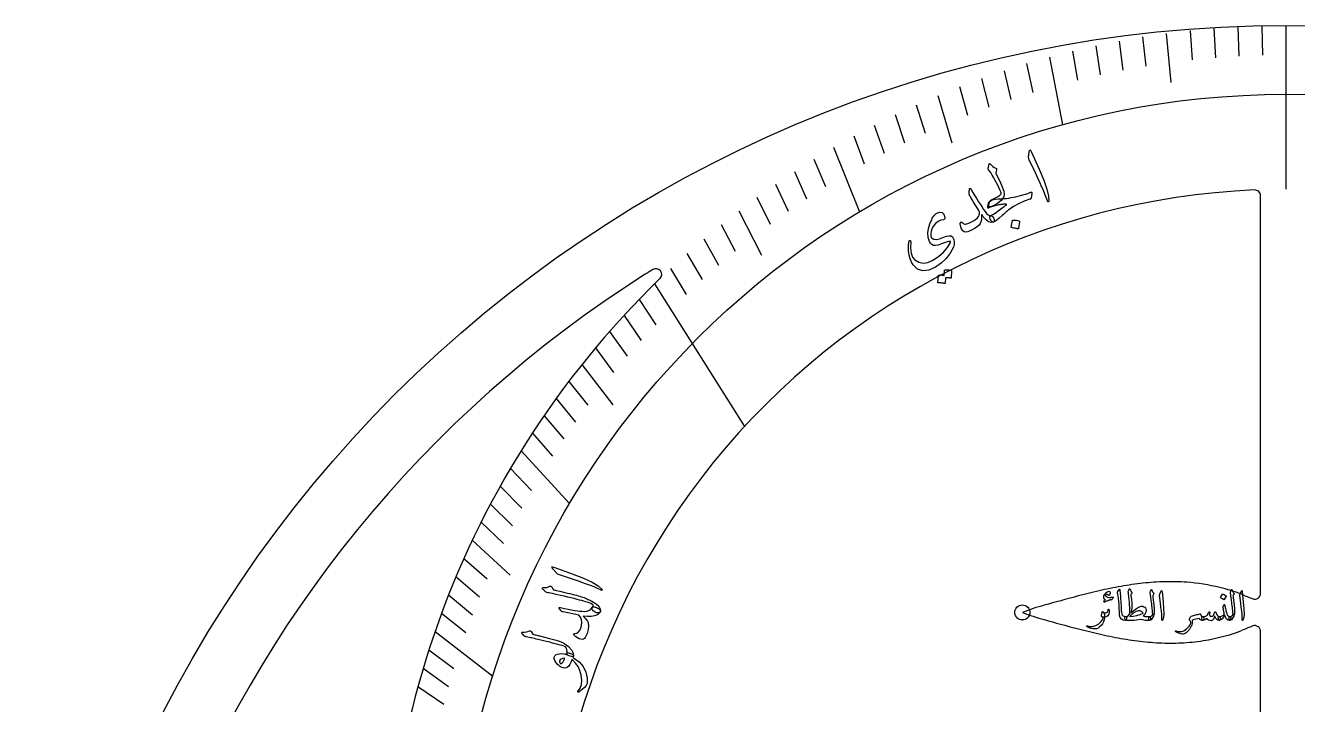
# Model space of a CAD drawing. Header units: millimetres. Extents: x -54 to 54, y -54 to 54.
# Drawn here: x -54 to 0.5, y 24.9 to 54 of the extents above; entities that cross this region are included whole.
import ezdxf

# ---------------------------------------------------------------- set-up
doc = ezdxf.new("R2010")
doc.units = ezdxf.units.MM
for name, color, linetype in [('CUT_INNER', 6, 'Continuous'), ('CUT_OUTER', 1, 'Continuous'), ('ENGRAVE', 7, 'Continuous'), ('ENGRAVE_FINE', 8, 'Continuous'), ('TEXT', 5, 'Continuous')]:
    doc.layers.add(name, color=color, linetype=linetype)

msp = doc.modelspace()

# ---------------------------------------------------------------- linework, layer by layer
at = {"layer": 'CUT_INNER'}
for points in [[(-1.08, 29.67), (-1.08, 46.702)], [(-1.08, 17.376), (-1.08, 28.039)]]:
    msp.add_lwpolyline(points, dxfattribs=at)
for centre, radius, start, end in [((0, 15.431), 31.549, 92.4339, 189.6342), ((-1.33, 46.702), 0.25, 360, 92.2852), ((0, 0), 51.3, 122.3445, 268.5068), ((0, 15.431), 38.569, 134.0489, 242.0721), ((-10.568, 16.802), 31.451, 121.7587, 122.4555), ((-26.99, 43.331), 0.25, 314.1227, 121.8164), ((-4.564, 15.998), 14.192, 96.3041, 100.1381), ((-4.899, 19.015), 11.156, 91.4572, 96.2956), ((-4.943, 20.652), 9.518, 85.7803, 91.4399), ((-4.872, 21.567), 8.6, 76.292, 85.8052), ((6.704, -30.421), 61.974, 104.62255, 105.97282), ((-0.901, -1.245), 31.823, 102.892, 104.6338), ((-3.56, 10.383), 19.896, 100.1381, 102.9001), ((-4.785, 21.923), 8.234, 69.4463, 76.2907), ((3.766, 42.654), 14.198, 246.5039, 248.6138), ((-1.33, 29.67), 0.25, 251.0395, 360), ((-8.273, 21.207), 8.22, 104.6348, 111.5231), ((-8.276, 36.493), 8.211, 248.475, 255.3616), ((7.668, 91.652), 65.626, 254.06338, 255.33843), ((-0.893, 58.987), 31.858, 255.3644, 257.1025), ((-3.555, 47.35), 19.92, 257.0944, 259.8497), ((-4.804, 35.84), 8.291, 280.3769, 290.5418), ((7.337, 6.409), 23.551, 111.8052, 113.0771), ((-1.33, 28.039), 0.25, 360, 108.9605), ((-4.561, 41.728), 14.209, 259.8496, 263.6742), ((-4.898, 38.706), 11.168, 263.6826, 268.5106), ((-4.943, 37.064), 9.525, 268.5278, 274.1784), ((-4.889, 36.272), 8.732, 274.1997, 280.4143)]:
    msp.add_arc(centre, radius, start, end, dxfattribs=at)
at = {"layer": 'CUT_OUTER'}
msp.add_circle((0, 0), 54, dxfattribs=at)
at = {"layer": 'ENGRAVE'}
for points in [[(0, 54), (0, 46.98)], [(-10.129, 52.646), (-9.57, 49.742)], [(-19.373, 48.782), (-18.272, 46.008)], [(-27.044, 42.93), (-23.194, 36.818)], [(-32.762, 35.783), (-30.687, 33.517)], [(-36.452, 28.032), (-33.976, 26.128)]]:
    msp.add_lwpolyline(points, dxfattribs=at)
for centre, radius in [((0, 15.431), 35.621), ((-11.289, 28.854), 0.324)]:
    msp.add_circle(centre, radius, dxfattribs=at)
at = {"layer": 'ENGRAVE_FINE'}
for points in [[(-1.028, 53.986), (-1.004, 52.723)], [(-6.136, 53.509), (-5.992, 52.252)], [(-5.122, 53.658), (-4.922, 51.56)], [(-4.104, 53.781), (-4.007, 52.52)], [(-3.081, 53.877), (-3.009, 52.615)], [(-2.055, 53.945), (-2.007, 52.682)], [(-9.142, 52.901), (-8.927, 51.653)], [(-8.147, 53.13), (-7.955, 51.878)], [(-7.145, 53.332), (-6.977, 52.078)], [(-11.107, 52.366), (-10.844, 51.126)], [(-12.074, 52.061), (-11.788, 50.825)], [(-13.977, 51.378), (-13.644, 50.152)], [(-13.032, 51.732), (-12.721, 50.5)], [(-14.911, 51.001), (-14.316, 48.966)], [(-16.739, 50.178), (-16.336, 48.969)], [(-15.832, 50.601), (-15.452, 49.386)], [(-17.632, 49.734), (-17.206, 48.532)], [(-18.51, 49.268), (-18.061, 48.073)], [(-20.22, 48.275), (-19.726, 47.095)], [(-21.05, 47.749), (-20.533, 46.577)], [(-21.863, 47.205), (-21.324, 46.041)], [(-22.659, 46.642), (-22.098, 45.487)], [(-23.437, 46.062), (-22.465, 44.152)], [(-24.196, 45.466), (-23.591, 44.33)], [(-24.937, 44.854), (-24.311, 43.727)], [(-25.659, 44.227), (-25.011, 43.11)], [(-26.361, 43.585), (-25.692, 42.479)], [(-27.707, 42.261), (-26.997, 41.177)], [(-28.351, 41.581), (-27.619, 40.508)], [(-28.974, 40.889), (-28.222, 39.828)], [(-29.576, 40.186), (-28.804, 39.138)], [(-30.159, 39.473), (-28.838, 37.745)], [(-30.72, 38.751), (-29.909, 37.728)], [(-31.262, 38.021), (-30.431, 37.01)], [(-31.782, 37.282), (-30.932, 36.285)], [(-32.282, 36.536), (-31.414, 35.553)], [(-33.221, 35.025), (-32.316, 34.07)], [(-33.66, 34.261), (-32.736, 33.321)], [(-34.079, 33.493), (-33.137, 32.567)], [(-34.477, 32.72), (-33.518, 31.81)], [(-34.855, 31.944), (-33.226, 30.451)], [(-35.214, 31.165), (-34.22, 30.286)], [(-35.552, 30.384), (-34.542, 29.521)], [(-35.872, 29.601), (-34.845, 28.754)], [(-36.172, 28.817), (-35.129, 27.987)], [(-36.714, 27.248), (-35.641, 26.451)], [(-36.958, 26.463), (-35.869, 25.683)], [(-37.183, 25.679), (-36.079, 24.917)]]:
    msp.add_lwpolyline(points, dxfattribs=at)
at = {"layer": 'TEXT'}
for points in [[(-10.998, 48.566), (-10.985, 48.637), (-10.966, 48.666), (-10.941, 48.655), (-10.909, 48.603), (-10.573, 47.837), (-10.37, 47.366), (-10.234, 46.981), (-10.164, 46.683), (-10.159, 46.472), (-10.164, 46.453), (-10.171, 46.441), (-10.178, 46.437), (-10.187, 46.441), (-10.196, 46.449), (-10.204, 46.46), (-10.211, 46.474), (-10.218, 46.492), (-10.264, 46.632), (-10.319, 46.778), (-10.383, 46.93), (-10.457, 47.089), (-10.476, 47.131), (-10.527, 47.243), (-10.611, 47.426), (-10.729, 47.679), (-10.997, 48.237), (-11.009, 48.268), (-11.017, 48.297), (-11.02, 48.325), (-11.02, 48.352)], [(-12.207, 46.876), (-12.249, 46.964), (-12.295, 47.056), (-12.344, 47.153), (-12.397, 47.254), (-12.453, 47.359), (-12.513, 47.469), (-12.577, 47.584), (-12.646, 47.703), (-12.736, 47.818), (-12.743, 47.834), (-12.748, 47.851), (-12.749, 47.869), (-12.748, 47.886), (-12.747, 47.895), (-12.744, 47.907), (-12.741, 47.923), (-12.737, 47.941), (-12.732, 47.963), (-12.727, 47.988), (-12.722, 48.016), (-12.716, 48.048), (-12.713, 48.059), (-12.709, 48.067), (-12.702, 48.074), (-12.693, 48.079), (-12.685, 48.08), (-12.676, 48.078), (-12.668, 48.072), (-12.66, 48.062), (-12.613, 48.009), (-12.557, 47.961), (-12.494, 47.918), (-12.422, 47.881), (-12.403, 47.87), (-12.393, 47.856), (-12.39, 47.839), (-12.394, 47.819), (-12.428, 47.7), (-12.43, 47.687), (-12.427, 47.671), (-12.422, 47.652), (-12.413, 47.63), (-12.257, 47.334), (-12.147, 47.09), (-12.082, 46.899), (-12.063, 46.76), (-12.096, 46.629), (-12.191, 46.502), (-12.349, 46.378), (-12.568, 46.257), (-12.655, 46.227), (-12.708, 46.236), (-12.727, 46.285), (-12.712, 46.374), (-12.708, 46.386), (-12.704, 46.399), (-12.7, 46.411), (-12.697, 46.422), (-12.693, 46.434), (-12.69, 46.445), (-12.686, 46.456), (-12.683, 46.467), (-12.674, 46.488), (-12.659, 46.507), (-12.639, 46.522), (-12.615, 46.535), (-12.502, 46.584), (-12.405, 46.632), (-12.322, 46.678), (-12.254, 46.722), (-12.218, 46.754), (-12.199, 46.791), (-12.195, 46.831), (-12.207, 46.876)], [(-12.646, 45.85), (-12.618, 45.848), (-12.594, 45.839), (-12.571, 45.821), (-12.55, 45.794), (-12.529, 45.76), (-12.513, 45.725), (-12.502, 45.69), (-12.496, 45.655), (-12.495, 45.623), (-12.5, 45.598), (-12.511, 45.579), (-12.528, 45.568), (-12.631, 45.555), (-12.735, 45.589), (-12.84, 45.668), (-12.947, 45.793), (-12.963, 45.816), (-12.977, 45.835), (-12.99, 45.852), (-12.999, 45.865), (-13.007, 45.875), (-13.013, 45.883), (-13.016, 45.887), (-13.017, 45.889), (-13.026, 45.896), (-13.031, 45.897), (-13.034, 45.891), (-13.034, 45.878), (-13.036, 45.735), (-13.054, 45.616), (-13.089, 45.52), (-13.141, 45.447), (-13.229, 45.369), (-13.339, 45.296), (-13.472, 45.227), (-13.628, 45.161), (-13.746, 45.146), (-13.838, 45.198), (-13.905, 45.318), (-13.946, 45.505), (-13.947, 45.529), (-13.943, 45.549), (-13.935, 45.565), (-13.923, 45.575), (-13.908, 45.581), (-13.893, 45.579), (-13.877, 45.571), (-13.861, 45.555), (-13.827, 45.523), (-13.794, 45.501), (-13.762, 45.491), (-13.731, 45.491), (-13.576, 45.535), (-13.437, 45.595), (-13.313, 45.671), (-13.206, 45.763), (-13.164, 45.815), (-13.136, 45.873), (-13.122, 45.937), (-13.123, 46.006), (-13.136, 46.033), (-13.172, 46.095), (-13.23, 46.191), (-13.31, 46.321), (-13.353, 46.391), (-13.391, 46.454), (-13.425, 46.511), (-13.455, 46.56), (-13.48, 46.603), (-13.501, 46.638), (-13.518, 46.665), (-13.531, 46.685), (-13.548, 46.716), (-13.56, 46.744), (-13.566, 46.771), (-13.567, 46.795), (-13.566, 46.826), (-13.565, 46.855), (-13.563, 46.881), (-13.562, 46.906), (-13.561, 46.929), (-13.56, 46.949), (-13.56, 46.967), (-13.561, 46.983), (-13.56, 46.996), (-13.556, 47.006), (-13.548, 47.014), (-13.538, 47.018), (-13.524, 47.019), (-13.513, 47.016), (-13.503, 47.01), (-13.495, 46.999), (-13.408, 46.848), (-13.323, 46.705), (-13.241, 46.571), (-13.163, 46.445), (-13.088, 46.328), (-13.017, 46.219), (-12.949, 46.118), (-12.884, 46.026), (-12.818, 45.943), (-12.756, 45.886), (-12.699, 45.855), (-12.646, 45.85)], [(-12.325, 46.567), (-12.238, 46.568), (-12.148, 46.572), (-12.056, 46.58), (-11.961, 46.592), (-11.865, 46.606), (-11.767, 46.623), (-11.668, 46.642), (-11.567, 46.664), (-11.373, 46.71), (-11.204, 46.758), (-11.059, 46.806), (-10.939, 46.857), (-10.926, 46.862), (-10.914, 46.862), (-10.903, 46.859), (-10.894, 46.851), (-10.886, 46.841), (-10.882, 46.83), (-10.88, 46.816), (-10.88, 46.802), (-10.917, 46.599), (-10.921, 46.582), (-10.93, 46.569), (-10.944, 46.56), (-10.962, 46.554), (-11.217, 46.468), (-11.453, 46.364), (-11.67, 46.243), (-11.867, 46.104), (-11.878, 46.096), (-11.896, 46.081), (-11.922, 46.06), (-11.955, 46.032), (-11.995, 45.997), (-12.042, 45.955), (-12.096, 45.907), (-12.157, 45.851), (-12.276, 45.746), (-12.377, 45.663), (-12.461, 45.604), (-12.528, 45.568), (-12.549, 45.567), (-12.573, 45.58), (-12.602, 45.608), (-12.634, 45.649), (-12.674, 45.721), (-12.688, 45.779), (-12.678, 45.822), (-12.643, 45.851), (-12.584, 45.883), (-12.503, 45.935), (-12.4, 46.006), (-12.274, 46.097), (-12.21, 46.143), (-12.154, 46.184), (-12.106, 46.218), (-12.066, 46.247), (-12.034, 46.27), (-12.011, 46.287), (-11.995, 46.299), (-11.989, 46.304), (-11.986, 46.307), (-11.984, 46.309), (-11.982, 46.311), (-11.981, 46.313), (-11.98, 46.314), (-11.978, 46.315), (-11.977, 46.316), (-11.975, 46.317), (-11.967, 46.325), (-11.966, 46.332), (-11.97, 46.336), (-11.98, 46.337), (-12.022, 46.34), (-12.065, 46.341), (-12.111, 46.339), (-12.157, 46.335), (-12.205, 46.33), (-12.255, 46.322), (-12.306, 46.312), (-12.359, 46.301), (-12.41, 46.289), (-12.461, 46.276), (-12.51, 46.261), (-12.558, 46.246), (-12.605, 46.23), (-12.649, 46.212), (-12.692, 46.194), (-12.733, 46.174), (-12.744, 46.171), (-12.753, 46.172), (-12.759, 46.178), (-12.764, 46.187), (-12.765, 46.206), (-12.766, 46.226), (-12.765, 46.245), (-12.763, 46.265), (-12.759, 46.285), (-12.755, 46.306), (-12.751, 46.327), (-12.746, 46.349), (-12.732, 46.392), (-12.716, 46.428), (-12.696, 46.457), (-12.673, 46.478), (-12.608, 46.515), (-12.529, 46.542), (-12.434, 46.559), (-12.325, 46.567)], [(-14.669, 45.677), (-14.785, 45.661), (-14.897, 45.608), (-15.005, 45.517), (-15.107, 45.388), (-15.162, 45.287), (-15.197, 45.181), (-15.211, 45.071), (-15.205, 44.957), (-15.2, 44.936), (-15.19, 44.917), (-15.177, 44.899), (-15.159, 44.882), (-15.078, 44.842), (-14.973, 44.834), (-14.844, 44.858), (-14.691, 44.913), (-14.54, 44.968), (-14.422, 44.991), (-14.338, 44.982), (-14.286, 44.941), (-14.229, 44.831), (-14.203, 44.721), (-14.206, 44.612), (-14.239, 44.503), (-14.383, 44.24), (-14.558, 44.009), (-14.765, 43.81), (-15.006, 43.643), (-15.296, 43.513), (-15.552, 43.485), (-15.776, 43.562), (-15.968, 43.743), (-16.04, 43.861), (-16.097, 44.002), (-16.138, 44.165), (-16.163, 44.35), (-16.166, 44.404), (-16.167, 44.457), (-16.167, 44.509), (-16.165, 44.559), (-16.162, 44.609), (-16.157, 44.658), (-16.151, 44.706), (-16.142, 44.754), (-16.136, 44.776), (-16.126, 44.788), (-16.113, 44.792), (-16.098, 44.786), (-16.085, 44.776), (-16.076, 44.763), (-16.072, 44.748), (-16.071, 44.731), (-16.085, 44.467), (-16.059, 44.249), (-15.993, 44.079), (-15.889, 43.955), (-15.722, 43.856), (-15.54, 43.821), (-15.342, 43.851), (-15.128, 43.943), (-14.875, 44.104), (-14.665, 44.283), (-14.496, 44.481), (-14.369, 44.701), (-14.363, 44.717), (-14.364, 44.73), (-14.372, 44.739), (-14.387, 44.745), (-14.437, 44.745), (-14.515, 44.727), (-14.621, 44.691), (-14.755, 44.638), (-14.894, 44.587), (-15.009, 44.567), (-15.101, 44.577), (-15.169, 44.616), (-15.223, 44.676), (-15.266, 44.747), (-15.298, 44.827), (-15.318, 44.917), (-15.332, 45.109), (-15.312, 45.302), (-15.259, 45.496), (-15.171, 45.691), (-15.146, 45.739), (-15.119, 45.783), (-15.092, 45.822), (-15.065, 45.858), (-15.036, 45.888), (-15.008, 45.915), (-14.979, 45.937), (-14.95, 45.955), (-14.826, 46.002), (-14.729, 45.987), (-14.658, 45.908), (-14.614, 45.768), (-14.611, 45.726), (-14.619, 45.696), (-14.638, 45.68), (-14.669, 45.677)], [(-11.709, 45.648), (-11.707, 45.653), (-11.702, 45.658), (-11.695, 45.661), (-11.687, 45.664), (-11.617, 45.662), (-11.549, 45.653), (-11.482, 45.637), (-11.417, 45.614), (-11.409, 45.61), (-11.405, 45.604), (-11.403, 45.598), (-11.404, 45.59), (-11.456, 45.294), (-11.459, 45.286), (-11.466, 45.282), (-11.475, 45.282), (-11.488, 45.285), (-11.499, 45.288), (-11.516, 45.293), (-11.539, 45.298), (-11.569, 45.305), (-11.605, 45.313), (-11.648, 45.322), (-11.698, 45.331), (-11.756, 45.342), (-11.764, 45.344), (-11.768, 45.347), (-11.77, 45.352), (-11.769, 45.358)], [(-14.622, 43.507), (-14.62, 43.513), (-14.617, 43.517), (-14.611, 43.522), (-14.602, 43.525), (-14.568, 43.529), (-14.535, 43.53), (-14.501, 43.531), (-14.468, 43.529), (-14.435, 43.526), (-14.402, 43.521), (-14.369, 43.515), (-14.335, 43.506), (-14.327, 43.502), (-14.322, 43.496), (-14.319, 43.489), (-14.318, 43.48), (-14.337, 43.18), (-14.339, 43.175), (-14.345, 43.173), (-14.353, 43.172), (-14.366, 43.173), (-14.375, 43.176), (-14.389, 43.178), (-14.408, 43.181), (-14.432, 43.183), (-14.461, 43.185), (-14.496, 43.188), (-14.536, 43.191), (-14.582, 43.194), (-14.596, 42.961), (-14.598, 42.953), (-14.603, 42.948), (-14.613, 42.947), (-14.626, 42.949), (-14.637, 42.95), (-14.654, 42.953), (-14.677, 42.956), (-14.707, 42.959), (-14.743, 42.963), (-14.786, 42.967), (-14.836, 42.971), (-14.893, 42.975), (-14.9, 42.977), (-14.904, 42.98), (-14.906, 42.985), (-14.905, 42.991), (-14.884, 43.284), (-14.883, 43.29), (-14.879, 43.295), (-14.873, 43.299), (-14.865, 43.302), (-14.836, 43.307), (-14.808, 43.31), (-14.78, 43.311), (-14.752, 43.31), (-14.724, 43.308), (-14.696, 43.305), (-14.669, 43.3), (-14.641, 43.294)], [(-31.392, 30.71), (-31.434, 30.768), (-31.442, 30.802), (-31.416, 30.813), (-31.356, 30.799), (-30.574, 30.505), (-30.095, 30.321), (-29.724, 30.149), (-29.462, 29.991), (-29.307, 29.847), (-29.297, 29.83), (-29.294, 29.817), (-29.296, 29.809), (-29.305, 29.805), (-29.317, 29.804), (-29.33, 29.806), (-29.346, 29.811), (-29.363, 29.818), (-29.495, 29.883), (-29.638, 29.946), (-29.792, 30.006), (-29.957, 30.064), (-30, 30.08), (-30.116, 30.122), (-30.306, 30.189), (-30.569, 30.282), (-31.156, 30.481), (-31.186, 30.493), (-31.213, 30.508), (-31.235, 30.525), (-31.254, 30.544)], [(-31.832, 29.845), (-31.845, 29.857), (-31.852, 29.87), (-31.854, 29.883), (-31.85, 29.896), (-31.844, 29.906), (-31.834, 29.913), (-31.822, 29.917), (-31.806, 29.919), (-31.73, 29.919), (-31.659, 29.928), (-31.593, 29.946), (-31.531, 29.973), (-31.506, 29.979), (-31.484, 29.976), (-31.463, 29.963), (-31.445, 29.941), (-31.436, 29.927), (-31.428, 29.913), (-31.419, 29.899), (-31.411, 29.884), (-31.403, 29.87), (-31.394, 29.856), (-31.386, 29.842), (-31.377, 29.828), (-31.346, 29.816), (-31.256, 29.793), (-31.106, 29.758), (-30.896, 29.711), (-30.781, 29.685), (-30.673, 29.66), (-30.573, 29.636), (-30.48, 29.613), (-30.394, 29.59), (-30.316, 29.568), (-30.246, 29.547), (-30.184, 29.527), (-30.126, 29.507), (-30.068, 29.486), (-30.011, 29.463), (-29.955, 29.439), (-29.899, 29.414), (-29.843, 29.388), (-29.787, 29.36), (-29.732, 29.331), (-29.551, 29.221), (-29.431, 29.115), (-29.37, 29.011), (-29.369, 28.91), (-29.387, 28.869), (-29.413, 28.842), (-29.45, 28.829), (-29.495, 28.83), (-29.544, 28.842), (-29.59, 28.862), (-29.633, 28.89), (-29.672, 28.925), (-29.706, 28.964), (-29.725, 28.999), (-29.73, 29.03), (-29.72, 29.057), (-29.71, 29.076), (-29.7, 29.094), (-29.692, 29.109), (-29.684, 29.123), (-29.678, 29.135), (-29.674, 29.145), (-29.672, 29.155), (-29.671, 29.163), (-29.711, 29.198), (-29.779, 29.235), (-29.874, 29.273), (-29.998, 29.314), (-30.073, 29.336), (-30.159, 29.36), (-30.257, 29.385), (-30.366, 29.413), (-30.487, 29.443), (-30.619, 29.475), (-30.764, 29.509), (-30.92, 29.546), (-31.073, 29.581), (-31.207, 29.611), (-31.323, 29.637), (-31.421, 29.658), (-31.5, 29.675), (-31.561, 29.688), (-31.602, 29.696), (-31.625, 29.7), (-31.655, 29.708), (-31.684, 29.722), (-31.713, 29.741), (-31.742, 29.765), (-31.756, 29.778), (-31.769, 29.791), (-31.781, 29.802), (-31.793, 29.813), (-31.804, 29.822), (-31.814, 29.831), (-31.823, 29.838), (-31.832, 29.845)], [(-7.464, 29.398), (-7.488, 29.393), (-7.51, 29.389), (-7.531, 29.385), (-7.55, 29.381), (-7.567, 29.378), (-7.582, 29.374), (-7.595, 29.37), (-7.606, 29.366), (-7.618, 29.362), (-7.631, 29.357), (-7.647, 29.351), (-7.665, 29.343), (-7.686, 29.335), (-7.709, 29.325), (-7.734, 29.314), (-7.761, 29.302), (-7.773, 29.298), (-7.782, 29.298), (-7.79, 29.302), (-7.797, 29.309), (-7.801, 29.327), (-7.79, 29.348), (-7.764, 29.372), (-7.725, 29.4), (-7.755, 29.417), (-7.778, 29.436), (-7.794, 29.456), (-7.802, 29.477), (-7.804, 29.518), (-7.794, 29.562), (-7.772, 29.609), (-7.739, 29.66), (-7.7, 29.706), (-7.659, 29.738), (-7.618, 29.755), (-7.575, 29.758), (-7.551, 29.752), (-7.535, 29.74), (-7.526, 29.721), (-7.525, 29.695), (-7.529, 29.668), (-7.536, 29.643), (-7.546, 29.62), (-7.558, 29.599), (-7.571, 29.585), (-7.582, 29.578), (-7.593, 29.58), (-7.603, 29.59), (-7.614, 29.605), (-7.627, 29.616), (-7.641, 29.622), (-7.658, 29.625), (-7.676, 29.625), (-7.691, 29.622), (-7.704, 29.614), (-7.715, 29.603), (-7.723, 29.59), (-7.726, 29.577), (-7.723, 29.566), (-7.713, 29.555), (-7.679, 29.53), (-7.638, 29.511), (-7.589, 29.499), (-7.532, 29.494), (-7.527, 29.494), (-7.522, 29.495), (-7.516, 29.495), (-7.509, 29.497), (-7.502, 29.498), (-7.494, 29.5), (-7.486, 29.501), (-7.477, 29.503), (-7.467, 29.505), (-7.458, 29.507), (-7.45, 29.508), (-7.444, 29.51), (-7.437, 29.511), (-7.432, 29.512), (-7.427, 29.512), (-7.423, 29.512), (-7.416, 29.512), (-7.409, 29.509), (-7.404, 29.505), (-7.401, 29.5), (-7.399, 29.494), (-7.398, 29.489), (-7.398, 29.484), (-7.399, 29.479), (-7.417, 29.446), (-7.434, 29.421), (-7.449, 29.405), (-7.464, 29.398)], [(-7.142, 29.841), (-7.139, 29.847), (-7.135, 29.851), (-7.132, 29.853), (-7.129, 29.853), (-7.125, 29.85), (-7.121, 29.843), (-7.117, 29.831), (-7.114, 29.814), (-7.099, 29.676), (-7.087, 29.548), (-7.077, 29.431), (-7.07, 29.324), (-7.066, 29.232), (-7.062, 29.151), (-7.058, 29.078), (-7.054, 29.015), (-7.051, 28.962), (-7.049, 28.918), (-7.047, 28.883), (-7.046, 28.858), (-7.03, 28.783), (-6.993, 28.728), (-6.937, 28.692), (-6.861, 28.677), (-6.84, 28.671), (-6.827, 28.658), (-6.821, 28.638), (-6.822, 28.61), (-6.831, 28.567), (-6.84, 28.535), (-6.851, 28.517), (-6.861, 28.51), (-6.968, 28.524), (-7.047, 28.567), (-7.098, 28.637), (-7.12, 28.736), (-7.124, 28.783), (-7.127, 28.831), (-7.13, 28.878), (-7.132, 28.925), (-7.134, 28.973), (-7.136, 29.021), (-7.138, 29.069), (-7.14, 29.117), (-7.144, 29.208), (-7.149, 29.291), (-7.155, 29.364), (-7.163, 29.428), (-7.172, 29.49), (-7.182, 29.556), (-7.194, 29.625), (-7.207, 29.699), (-7.209, 29.712), (-7.208, 29.724), (-7.206, 29.735), (-7.201, 29.745)], [(-6.244, 28.555), (-6.318, 28.534), (-6.402, 28.52), (-6.495, 28.51), (-6.599, 28.507), (-6.651, 28.506), (-6.697, 28.506), (-6.738, 28.506), (-6.773, 28.507), (-6.803, 28.508), (-6.828, 28.509), (-6.847, 28.509), (-6.861, 28.51), (-6.869, 28.515), (-6.875, 28.523), (-6.882, 28.536), (-6.889, 28.553), (-6.902, 28.605), (-6.901, 28.643), (-6.888, 28.667), (-6.861, 28.677), (-6.782, 28.679), (-6.68, 28.788), (-6.68, 28.879), (-6.682, 28.974), (-6.687, 29.075), (-6.693, 29.18), (-6.701, 29.289), (-6.712, 29.403), (-6.724, 29.521), (-6.739, 29.644), (-6.741, 29.661), (-6.743, 29.677), (-6.744, 29.691), (-6.746, 29.703), (-6.747, 29.713), (-6.749, 29.721), (-6.75, 29.728), (-6.752, 29.732), (-6.752, 29.75), (-6.745, 29.777), (-6.73, 29.813), (-6.708, 29.858), (-6.705, 29.863), (-6.701, 29.866), (-6.697, 29.869), (-6.693, 29.869), (-6.689, 29.868), (-6.685, 29.866), (-6.681, 29.862), (-6.678, 29.856), (-6.659, 29.81), (-6.639, 29.772), (-6.62, 29.741), (-6.601, 29.718), (-6.592, 29.707), (-6.59, 29.695), (-6.592, 29.683), (-6.601, 29.669), (-6.632, 29.629), (-6.636, 29.622), (-6.638, 29.613), (-6.639, 29.602), (-6.638, 29.588), (-6.617, 29.413), (-6.604, 29.267), (-6.598, 29.147), (-6.599, 29.056), (-6.6, 29.039), (-6.602, 29.02), (-6.606, 28.997), (-6.61, 28.972), (-6.615, 28.943), (-6.62, 28.911), (-6.627, 28.877), (-6.634, 28.84), (-6.527, 28.926), (-6.436, 28.995), (-6.358, 29.047), (-6.295, 29.082), (-6.241, 29.104), (-6.194, 29.117), (-6.155, 29.122), (-6.124, 29.117), (-6.082, 29.1), (-6.045, 29.072), (-6.013, 29.034), (-5.985, 28.985), (-5.981, 28.976), (-5.979, 28.964), (-5.979, 28.949), (-5.981, 28.932), (-5.999, 28.864), (-6.026, 28.803), (-6.062, 28.748), (-6.107, 28.701), (-6.072, 28.692), (-6.038, 28.685), (-6.004, 28.68), (-5.97, 28.676), (-5.937, 28.674), (-5.904, 28.673), (-5.872, 28.674), (-5.841, 28.677), (-5.829, 28.676), (-5.819, 28.67), (-5.812, 28.66), (-5.808, 28.643), (-5.801, 28.61), (-5.8, 28.582), (-5.802, 28.559), (-5.809, 28.542), (-5.819, 28.528), (-5.827, 28.518), (-5.835, 28.512), (-5.841, 28.51), (-5.934, 28.508), (-6.032, 28.514), (-6.135, 28.53), (-6.244, 28.555)], [(-5.813, 29.731), (-5.801, 29.761), (-5.791, 29.785), (-5.784, 29.802), (-5.78, 29.814), (-5.777, 29.821), (-5.772, 29.826), (-5.767, 29.829), (-5.761, 29.83), (-5.754, 29.829), (-5.749, 29.826), (-5.744, 29.82), (-5.741, 29.812), (-5.726, 29.772), (-5.707, 29.737), (-5.686, 29.705), (-5.661, 29.677), (-5.655, 29.668), (-5.653, 29.658), (-5.655, 29.647), (-5.663, 29.634), (-5.704, 29.577), (-5.701, 29.552), (-5.698, 29.526), (-5.696, 29.502), (-5.693, 29.477), (-5.69, 29.453), (-5.687, 29.43), (-5.684, 29.407), (-5.682, 29.385), (-5.656, 29.177), (-5.641, 29.015), (-5.635, 28.898), (-5.639, 28.826), (-5.674, 28.697), (-5.72, 28.601), (-5.776, 28.538), (-5.843, 28.51), (-5.844, 28.51), (-5.846, 28.51), (-5.848, 28.51), (-5.85, 28.51), (-5.861, 28.521), (-5.868, 28.545), (-5.871, 28.582), (-5.87, 28.632), (-5.869, 28.651), (-5.863, 28.665), (-5.855, 28.673), (-5.843, 28.677), (-5.796, 28.686), (-5.757, 28.703), (-5.725, 28.728), (-5.702, 28.76), (-5.704, 28.799), (-5.707, 28.843), (-5.711, 28.892), (-5.716, 28.947), (-5.723, 29.006), (-5.73, 29.071), (-5.739, 29.14), (-5.748, 29.215), (-5.757, 29.288), (-5.765, 29.353), (-5.773, 29.412), (-5.78, 29.462), (-5.786, 29.506), (-5.79, 29.542), (-5.794, 29.571), (-5.796, 29.592), (-5.815, 29.697), (-5.815, 29.708), (-5.815, 29.717), (-5.814, 29.724), (-5.813, 29.731)], [(-5.354, 29.749), (-5.337, 29.783), (-5.323, 29.795), (-5.312, 29.785), (-5.305, 29.753), (-5.262, 29.3), (-5.237, 29.022), (-5.231, 28.8), (-5.245, 28.634), (-5.279, 28.523), (-5.285, 28.514), (-5.29, 28.509), (-5.295, 28.509), (-5.299, 28.512), (-5.302, 28.518), (-5.305, 28.525), (-5.306, 28.533), (-5.306, 28.544), (-5.306, 28.624), (-5.31, 28.709), (-5.318, 28.799), (-5.329, 28.893), (-5.331, 28.918), (-5.338, 28.985), (-5.351, 29.093), (-5.367, 29.244), (-5.408, 29.579), (-5.409, 29.597), (-5.408, 29.613), (-5.405, 29.628), (-5.401, 29.642)], [(-2.707, 29.633), (-2.705, 29.635), (-2.702, 29.636), (-2.697, 29.637), (-2.692, 29.636), (-2.656, 29.622), (-2.623, 29.604), (-2.591, 29.583), (-2.561, 29.559), (-2.558, 29.555), (-2.557, 29.551), (-2.557, 29.547), (-2.559, 29.544), (-2.646, 29.403), (-2.649, 29.4), (-2.654, 29.399), (-2.659, 29.401), (-2.665, 29.405), (-2.67, 29.409), (-2.678, 29.414), (-2.689, 29.422), (-2.704, 29.431), (-2.721, 29.442), (-2.742, 29.455), (-2.766, 29.47), (-2.794, 29.486), (-2.798, 29.489), (-2.8, 29.492), (-2.8, 29.495), (-2.798, 29.498)], [(-2.373, 29.731), (-2.36, 29.761), (-2.35, 29.785), (-2.344, 29.802), (-2.339, 29.814), (-2.336, 29.821), (-2.332, 29.826), (-2.327, 29.829), (-2.321, 29.83), (-2.314, 29.829), (-2.308, 29.826), (-2.304, 29.82), (-2.3, 29.812), (-2.285, 29.772), (-2.267, 29.737), (-2.245, 29.705), (-2.221, 29.677), (-2.214, 29.668), (-2.212, 29.658), (-2.215, 29.647), (-2.223, 29.634), (-2.264, 29.577), (-2.261, 29.552), (-2.258, 29.526), (-2.255, 29.502), (-2.252, 29.477), (-2.25, 29.453), (-2.247, 29.43), (-2.244, 29.407), (-2.241, 29.385), (-2.216, 29.177), (-2.2, 29.015), (-2.195, 28.898), (-2.199, 28.826), (-2.234, 28.697), (-2.279, 28.601), (-2.335, 28.538), (-2.402, 28.51), (-2.404, 28.51), (-2.406, 28.51), (-2.408, 28.51), (-2.409, 28.51), (-2.421, 28.521), (-2.428, 28.545), (-2.431, 28.582), (-2.43, 28.632), (-2.428, 28.651), (-2.423, 28.665), (-2.414, 28.673), (-2.402, 28.677), (-2.355, 28.686), (-2.316, 28.703), (-2.285, 28.728), (-2.262, 28.76), (-2.263, 28.799), (-2.266, 28.843), (-2.27, 28.892), (-2.276, 28.947), (-2.282, 29.006), (-2.29, 29.071), (-2.298, 29.14), (-2.308, 29.215), (-2.317, 29.288), (-2.325, 29.353), (-2.333, 29.412), (-2.339, 29.462), (-2.345, 29.506), (-2.35, 29.542), (-2.353, 29.571), (-2.356, 29.592), (-2.374, 29.697), (-2.375, 29.708), (-2.375, 29.717), (-2.374, 29.724), (-2.373, 29.731)], [(-1.914, 29.749), (-1.896, 29.783), (-1.882, 29.795), (-1.871, 29.785), (-1.864, 29.753), (-1.822, 29.3), (-1.796, 29.022), (-1.791, 28.8), (-1.805, 28.634), (-1.838, 28.523), (-1.844, 28.514), (-1.85, 28.509), (-1.855, 28.509), (-1.859, 28.512), (-1.862, 28.518), (-1.864, 28.525), (-1.866, 28.533), (-1.866, 28.544), (-1.866, 28.624), (-1.87, 28.709), (-1.877, 28.799), (-1.888, 28.893), (-1.891, 28.918), (-1.898, 28.985), (-1.91, 29.093), (-1.927, 29.244), (-1.968, 29.579), (-1.969, 29.597), (-1.968, 29.613), (-1.965, 29.628), (-1.96, 29.642)], [(-29.367, 28.906), (-29.399, 28.847), (-29.434, 28.799), (-29.472, 28.763), (-29.515, 28.737), (-29.623, 28.703), (-29.759, 28.686), (-29.92, 28.684), (-30.108, 28.699), (-30.022, 28.613), (-29.956, 28.538), (-29.913, 28.473), (-29.89, 28.417), (-29.877, 28.27), (-29.894, 28.115), (-29.94, 27.951), (-30.017, 27.779), (-30.049, 27.734), (-30.092, 27.707), (-30.145, 27.698), (-30.208, 27.706), (-30.277, 27.729), (-30.346, 27.765), (-30.417, 27.813), (-30.488, 27.874), (-30.497, 27.884), (-30.502, 27.895), (-30.505, 27.906), (-30.503, 27.917), (-30.498, 27.93), (-30.489, 27.938), (-30.477, 27.943), (-30.463, 27.944), (-30.373, 27.962), (-30.299, 28.015), (-30.24, 28.101), (-30.196, 28.222), (-30.165, 28.401), (-30.171, 28.546), (-30.215, 28.657), (-30.297, 28.734), (-30.963, 28.872), (-30.993, 28.88), (-31.018, 28.89), (-31.038, 28.904), (-31.054, 28.919), (-31.124, 29.014), (-31.133, 29.027), (-31.138, 29.038), (-31.14, 29.047), (-31.139, 29.055), (-31.131, 29.061), (-31.116, 29.064), (-31.096, 29.064), (-31.071, 29.059), (-30.901, 29.022), (-30.744, 28.99), (-30.6, 28.963), (-30.468, 28.941), (-30.348, 28.923), (-30.241, 28.91), (-30.147, 28.901), (-30.065, 28.897), (-29.953, 28.905), (-29.859, 28.935), (-29.78, 28.987), (-29.719, 29.06), (-29.7, 29.08), (-29.673, 29.09), (-29.638, 29.092), (-29.596, 29.084), (-29.574, 29.077), (-29.553, 29.07), (-29.532, 29.061), (-29.511, 29.052), (-29.491, 29.042), (-29.471, 29.03), (-29.451, 29.016), (-29.432, 29.001), (-29.398, 28.971), (-29.377, 28.945), (-29.366, 28.923), (-29.367, 28.906)], [(-7.83, 28.873), (-7.809, 28.845), (-7.793, 28.818), (-7.78, 28.791), (-7.773, 28.764), (-7.768, 28.735), (-7.766, 28.701), (-7.766, 28.661), (-7.769, 28.616), (-7.785, 28.531), (-7.815, 28.449), (-7.859, 28.371), (-7.919, 28.296), (-7.984, 28.232), (-8.046, 28.185), (-8.106, 28.156), (-8.163, 28.144), (-8.255, 28.148), (-8.343, 28.165), (-8.429, 28.196), (-8.512, 28.241), (-8.518, 28.244), (-8.522, 28.248), (-8.525, 28.253), (-8.527, 28.257), (-8.527, 28.262), (-8.526, 28.267), (-8.524, 28.271), (-8.521, 28.274), (-8.517, 28.276), (-8.512, 28.276), (-8.506, 28.276), (-8.501, 28.274), (-8.47, 28.265), (-8.441, 28.258), (-8.412, 28.253), (-8.386, 28.249), (-8.36, 28.246), (-8.335, 28.246), (-8.311, 28.247), (-8.288, 28.25), (-8.14, 28.292), (-8.014, 28.363), (-7.912, 28.46), (-7.832, 28.586), (-7.831, 28.59), (-7.83, 28.596), (-7.83, 28.605), (-7.83, 28.616), (-7.833, 28.624), (-7.842, 28.635), (-7.857, 28.647), (-7.878, 28.662), (-7.887, 28.673), (-7.893, 28.687), (-7.895, 28.703), (-7.893, 28.721), (-7.865, 28.862), (-7.859, 28.88), (-7.852, 28.887), (-7.842, 28.885), (-7.83, 28.873)], [(-7.599, 28.997), (-7.59, 28.995), (-7.583, 28.991), (-7.579, 28.984), (-7.577, 28.974), (-7.573, 28.91), (-7.576, 28.852), (-7.587, 28.799), (-7.604, 28.753), (-7.63, 28.713), (-7.663, 28.683), (-7.704, 28.662), (-7.752, 28.649), (-7.787, 28.645), (-7.819, 28.646), (-7.849, 28.651), (-7.878, 28.662), (-7.888, 28.67), (-7.894, 28.682), (-7.895, 28.699), (-7.893, 28.721), (-7.865, 28.862), (-7.863, 28.872), (-7.86, 28.88), (-7.856, 28.885), (-7.852, 28.887), (-7.847, 28.887), (-7.842, 28.885), (-7.837, 28.88), (-7.832, 28.873), (-7.818, 28.857), (-7.8, 28.845), (-7.778, 28.837), (-7.752, 28.832), (-7.726, 28.832), (-7.7, 28.837), (-7.677, 28.847), (-7.656, 28.862), (-7.638, 28.883), (-7.625, 28.908), (-7.618, 28.938), (-7.617, 28.973), (-7.616, 28.983), (-7.613, 28.991), (-7.607, 28.995), (-7.599, 28.997)], [(-6.183, 28.893), (-6.247, 28.922), (-6.322, 28.923), (-6.408, 28.895), (-6.506, 28.838), (-6.532, 28.82), (-6.557, 28.801), (-6.581, 28.782), (-6.605, 28.762), (-6.628, 28.741), (-6.651, 28.721), (-6.673, 28.7), (-6.695, 28.679), (-6.535, 28.695), (-6.384, 28.724), (-6.244, 28.767), (-6.114, 28.823), (-6.126, 28.84), (-6.141, 28.857), (-6.16, 28.875), (-6.183, 28.893)], [(-2.691, 29.08), (-2.69, 29.088), (-2.687, 29.1), (-2.681, 29.115), (-2.672, 29.133), (-2.663, 29.151), (-2.655, 29.165), (-2.649, 29.176), (-2.644, 29.183), (-2.636, 29.189), (-2.629, 29.188), (-2.623, 29.18), (-2.618, 29.165), (-2.616, 29.155), (-2.614, 29.142), (-2.61, 29.128), (-2.606, 29.112), (-2.602, 29.094), (-2.598, 29.075), (-2.593, 29.053), (-2.589, 29.03), (-2.567, 28.933), (-2.548, 28.856), (-2.531, 28.798), (-2.517, 28.76), (-2.496, 28.726), (-2.47, 28.701), (-2.438, 28.685), (-2.402, 28.677), (-2.392, 28.675), (-2.383, 28.67), (-2.375, 28.664), (-2.369, 28.655), (-2.364, 28.643), (-2.361, 28.63), (-2.362, 28.615), (-2.365, 28.599), (-2.374, 28.56), (-2.383, 28.533), (-2.392, 28.516), (-2.402, 28.51), (-2.475, 28.526), (-2.537, 28.571), (-2.586, 28.644), (-2.622, 28.745), (-2.624, 28.749), (-2.625, 28.75), (-2.627, 28.75), (-2.628, 28.747), (-2.672, 28.649), (-2.725, 28.577), (-2.785, 28.531), (-2.853, 28.51), (-2.861, 28.511), (-2.868, 28.515), (-2.873, 28.522), (-2.877, 28.533), (-2.881, 28.547), (-2.885, 28.566), (-2.889, 28.589), (-2.894, 28.616), (-2.895, 28.642), (-2.888, 28.661), (-2.874, 28.672), (-2.853, 28.677), (-2.782, 28.686), (-2.722, 28.708), (-2.674, 28.742), (-2.637, 28.79), (-2.636, 28.796), (-2.638, 28.808), (-2.642, 28.827), (-2.648, 28.852), (-2.652, 28.868), (-2.656, 28.887), (-2.661, 28.911), (-2.666, 28.938), (-2.671, 28.968), (-2.677, 29.002), (-2.683, 29.039), (-2.691, 29.08)], [(-3.552, 28.51), (-3.581, 28.512), (-3.607, 28.515), (-3.63, 28.522), (-3.65, 28.531), (-3.659, 28.536), (-3.667, 28.542), (-3.675, 28.549), (-3.682, 28.557), (-3.689, 28.565), (-3.696, 28.574), (-3.703, 28.584), (-3.709, 28.594), (-3.786, 28.582), (-3.857, 28.568), (-3.921, 28.551), (-3.979, 28.531), (-3.991, 28.524), (-4, 28.515), (-4.005, 28.503), (-4.007, 28.488), (-4.011, 28.429), (-4.02, 28.375), (-4.032, 28.326), (-4.048, 28.283), (-4.063, 28.249), (-4.08, 28.216), (-4.099, 28.183), (-4.119, 28.152), (-4.14, 28.121), (-4.163, 28.091), (-4.188, 28.062), (-4.214, 28.033), (-4.265, 27.986), (-4.313, 27.952), (-4.36, 27.931), (-4.404, 27.924), (-4.447, 27.927), (-4.492, 27.934), (-4.538, 27.946), (-4.587, 27.963), (-4.611, 27.973), (-4.633, 27.983), (-4.653, 27.992), (-4.67, 28.001), (-4.686, 28.01), (-4.7, 28.017), (-4.712, 28.025), (-4.722, 28.032), (-4.728, 28.037), (-4.732, 28.044), (-4.733, 28.05), (-4.731, 28.058), (-4.728, 28.063), (-4.722, 28.066), (-4.715, 28.066), (-4.706, 28.063), (-4.67, 28.05), (-4.637, 28.04), (-4.607, 28.034), (-4.582, 28.032), (-4.568, 28.031), (-4.554, 28.031), (-4.539, 28.031), (-4.524, 28.032), (-4.507, 28.033), (-4.49, 28.034), (-4.471, 28.036), (-4.452, 28.039), (-4.412, 28.05), (-4.365, 28.072), (-4.312, 28.105), (-4.253, 28.15), (-4.194, 28.202), (-4.143, 28.26), (-4.101, 28.323), (-4.066, 28.39), (-4.065, 28.393), (-4.064, 28.396), (-4.065, 28.399), (-4.066, 28.401), (-4.076, 28.437), (-4.089, 28.47), (-4.104, 28.498), (-4.121, 28.523), (-4.126, 28.54), (-4.122, 28.568), (-4.11, 28.608), (-4.088, 28.66), (-4.082, 28.67), (-4.074, 28.679), (-4.064, 28.685), (-4.053, 28.69), (-4.004, 28.705), (-3.956, 28.72), (-3.909, 28.734), (-3.863, 28.747), (-3.817, 28.759), (-3.771, 28.771), (-3.725, 28.782), (-3.68, 28.791), (-3.669, 28.793), (-3.66, 28.791), (-3.654, 28.785), (-3.65, 28.777), (-3.646, 28.757), (-3.641, 28.74), (-3.633, 28.724), (-3.624, 28.71), (-3.612, 28.699), (-3.596, 28.69), (-3.576, 28.682), (-3.552, 28.677), (-3.54, 28.672), (-3.531, 28.663), (-3.524, 28.649), (-3.519, 28.631), (-3.516, 28.61), (-3.516, 28.59), (-3.518, 28.57), (-3.522, 28.549), (-3.529, 28.532), (-3.535, 28.52), (-3.543, 28.513), (-3.552, 28.51)], [(-3.556, 28.677), (-3.492, 28.68), (-3.438, 28.692), (-3.396, 28.71), (-3.364, 28.736), (-3.349, 28.756), (-3.335, 28.782), (-3.321, 28.813), (-3.308, 28.849), (-3.303, 28.86), (-3.298, 28.868), (-3.292, 28.873), (-3.286, 28.877), (-3.278, 28.878), (-3.271, 28.877), (-3.265, 28.874), (-3.26, 28.869), (-3.256, 28.861), (-3.253, 28.852), (-3.254, 28.843), (-3.256, 28.832), (-3.266, 28.805), (-3.272, 28.782), (-3.275, 28.763), (-3.275, 28.749), (-3.268, 28.729), (-3.255, 28.712), (-3.235, 28.7), (-3.208, 28.692), (-3.178, 28.688), (-3.153, 28.689), (-3.132, 28.695), (-3.116, 28.706), (-3.099, 28.729), (-3.083, 28.762), (-3.067, 28.806), (-3.053, 28.86), (-3.051, 28.866), (-3.046, 28.871), (-3.039, 28.874), (-3.029, 28.875), (-3.02, 28.874), (-3.012, 28.871), (-3.007, 28.866), (-3.003, 28.86), (-2.969, 28.784), (-2.933, 28.728), (-2.893, 28.692), (-2.851, 28.677), (-2.842, 28.672), (-2.833, 28.661), (-2.826, 28.643), (-2.82, 28.618), (-2.817, 28.598), (-2.817, 28.578), (-2.819, 28.56), (-2.824, 28.542), (-2.829, 28.528), (-2.835, 28.518), (-2.843, 28.512), (-2.851, 28.51), (-2.911, 28.522), (-2.963, 28.556), (-3.009, 28.613), (-3.047, 28.693), (-3.049, 28.698), (-3.051, 28.699), (-3.054, 28.698), (-3.057, 28.693), (-3.073, 28.642), (-3.089, 28.6), (-3.106, 28.566), (-3.121, 28.54), (-3.137, 28.523), (-3.154, 28.51), (-3.173, 28.502), (-3.193, 28.497), (-3.254, 28.502), (-3.307, 28.519), (-3.352, 28.55), (-3.389, 28.595), (-3.432, 28.56), (-3.474, 28.534), (-3.515, 28.517), (-3.556, 28.51), (-3.566, 28.513), (-3.576, 28.521), (-3.584, 28.533), (-3.591, 28.551), (-3.603, 28.606), (-3.602, 28.645), (-3.586, 28.669), (-3.556, 28.677)], [(-32.601, 27.829), (-32.644, 27.871), (-32.679, 27.904), (-32.704, 27.929), (-32.721, 27.944), (-32.731, 27.954), (-32.737, 27.965), (-32.739, 27.976), (-32.737, 27.988), (-32.73, 28), (-32.72, 28.008), (-32.707, 28.012), (-32.691, 28.012), (-32.612, 28.014), (-32.538, 28.023), (-32.469, 28.041), (-32.404, 28.066), (-32.385, 28.072), (-32.366, 28.069), (-32.349, 28.056), (-32.333, 28.034), (-32.263, 27.924), (-32.217, 27.911), (-32.172, 27.9), (-32.128, 27.888), (-32.084, 27.877), (-32.042, 27.866), (-32, 27.855), (-31.959, 27.845), (-31.918, 27.835), (-31.546, 27.741), (-31.258, 27.66), (-31.054, 27.591), (-30.934, 27.536), (-30.735, 27.39), (-30.6, 27.249), (-30.53, 27.113), (-30.525, 26.982), (-30.526, 26.979), (-30.527, 26.976), (-30.528, 26.973), (-30.529, 26.97), (-30.554, 26.958), (-30.6, 26.962), (-30.666, 26.98), (-30.752, 27.015), (-30.783, 27.03), (-30.803, 27.047), (-30.812, 27.068), (-30.811, 27.091), (-30.796, 27.177), (-30.8, 27.254), (-30.822, 27.323), (-30.862, 27.384), (-30.929, 27.407), (-31.006, 27.432), (-31.094, 27.458), (-31.191, 27.485), (-31.298, 27.513), (-31.413, 27.542), (-31.538, 27.573), (-31.672, 27.605), (-31.803, 27.638), (-31.921, 27.667), (-32.026, 27.692), (-32.118, 27.713), (-32.197, 27.731), (-32.262, 27.746), (-32.314, 27.759), (-32.352, 27.768), (-32.545, 27.804), (-32.563, 27.81), (-32.579, 27.816), (-32.592, 27.822), (-32.601, 27.829)], [(-30.513, 26.907), (-30.279, 26.736), (-30.104, 26.533), (-29.989, 26.299), (-29.932, 26.034), (-29.929, 25.998), (-29.927, 25.964), (-29.927, 25.931), (-29.927, 25.898), (-29.929, 25.867), (-29.933, 25.837), (-29.938, 25.808), (-29.945, 25.781), (-29.977, 25.718), (-30.043, 25.643), (-30.142, 25.555), (-30.274, 25.454), (-30.291, 25.444), (-30.306, 25.439), (-30.319, 25.441), (-30.329, 25.448), (-30.336, 25.458), (-30.337, 25.469), (-30.332, 25.481), (-30.322, 25.494), (-30.23, 25.615), (-30.178, 25.767), (-30.166, 25.953), (-30.193, 26.171), (-30.245, 26.361), (-30.325, 26.533), (-30.432, 26.686), (-30.567, 26.82), (-30.573, 26.822), (-30.578, 26.822), (-30.583, 26.82), (-30.587, 26.817), (-30.633, 26.712), (-30.679, 26.625), (-30.726, 26.556), (-30.773, 26.505), (-30.829, 26.473), (-30.895, 26.463), (-30.969, 26.477), (-31.052, 26.512), (-31.063, 26.518), (-31.073, 26.525), (-31.084, 26.531), (-31.095, 26.539), (-31.106, 26.546), (-31.118, 26.555), (-31.13, 26.564), (-31.142, 26.573), (-31.22, 26.643), (-31.279, 26.716), (-31.32, 26.791), (-31.342, 26.869), (-31.343, 26.941), (-31.322, 26.999), (-31.277, 27.042), (-31.21, 27.071), (-31.125, 27.086), (-31.033, 27.087), (-30.934, 27.074), (-30.827, 27.047), (-30.825, 27.053), (-30.823, 27.059), (-30.821, 27.065), (-30.82, 27.071), (-30.818, 27.077), (-30.817, 27.083), (-30.815, 27.089), (-30.812, 27.095), (-30.8, 27.114), (-30.78, 27.126), (-30.753, 27.129), (-30.718, 27.124), (-30.682, 27.113), (-30.646, 27.099), (-30.612, 27.081), (-30.579, 27.06), (-30.551, 27.038), (-30.532, 27.018), (-30.523, 27.001), (-30.523, 26.985), (-30.546, 26.926), (-30.54, 26.924), (-30.533, 26.92), (-30.524, 26.914), (-30.513, 26.907)], [(-30.926, 26.889), (-30.996, 26.878), (-31.051, 26.857), (-31.09, 26.826), (-31.112, 26.785), (-31.115, 26.757), (-31.113, 26.731), (-31.105, 26.705), (-31.093, 26.681), (-31.084, 26.672), (-31.074, 26.667), (-31.061, 26.667), (-31.046, 26.671), (-31.005, 26.693), (-30.968, 26.733), (-30.934, 26.791), (-30.905, 26.867), (-30.904, 26.876), (-30.907, 26.882), (-30.914, 26.887), (-30.926, 26.889)]]:
    msp.add_lwpolyline(points, close=True, dxfattribs=at)

doc.saveas('drawing.dxf')
